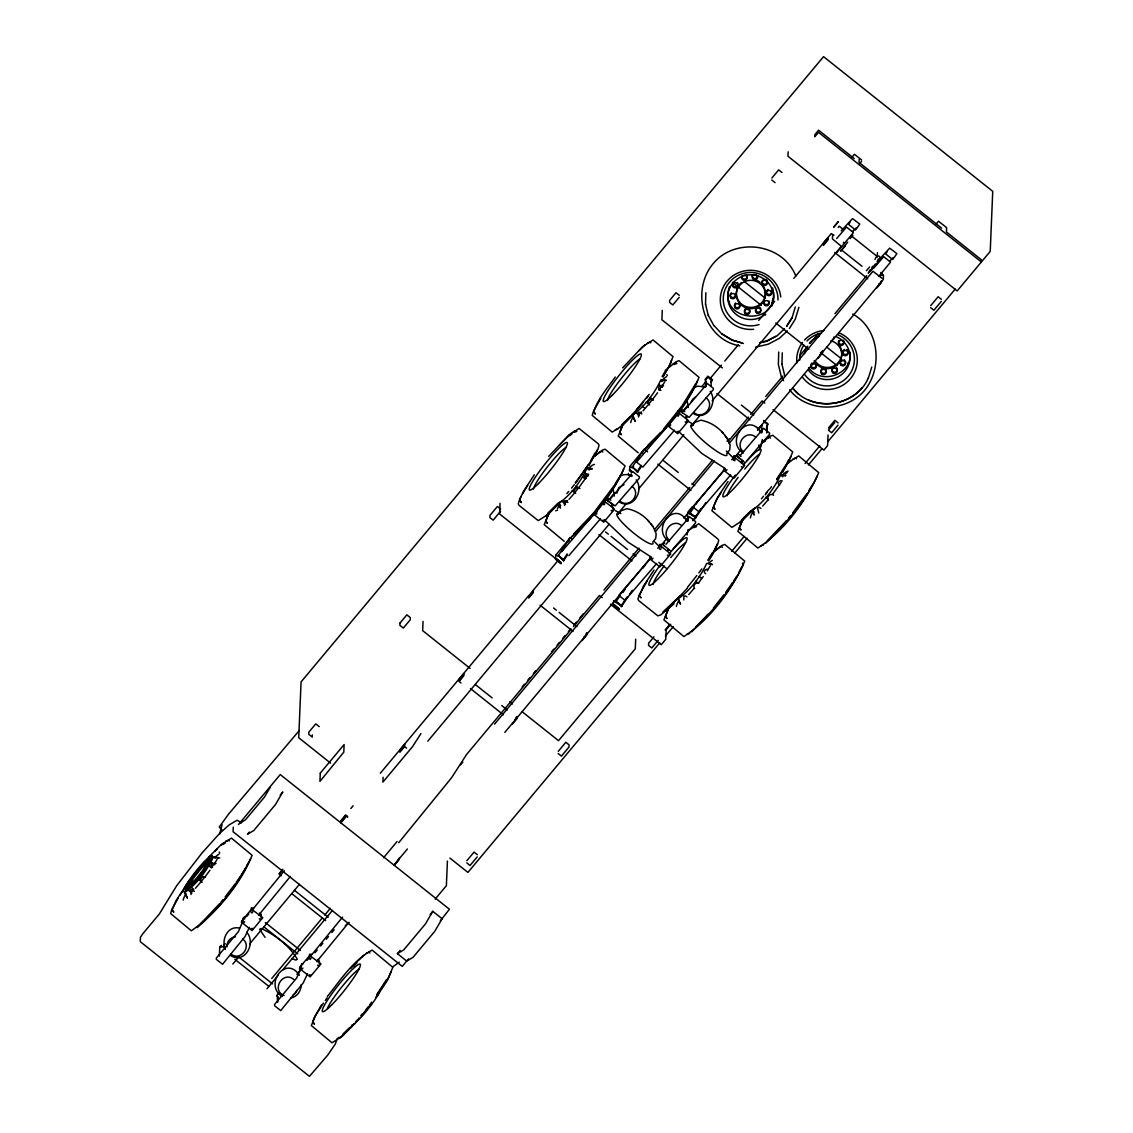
<?xml version="1.0" encoding="UTF-8"?>
<svg xmlns="http://www.w3.org/2000/svg" width="1133" height="1133" viewBox="0 0 1133 1133"><rect width="100%" height="100%" fill="white"/><g stroke="black" fill="none" stroke-linecap="round" stroke-linejoin="round"><path stroke-width="1.5" d="M705.519 304.295L705.859 292.767M773.627 292.229C776.459 328.358 717.246 320.936 729.482 286.677M778.725 352.009L778.357 364.458L781.303 376.595L783.583 380.702M781.94 364.344L782.28 352.816M850.047 352.278C853.092 374.414 820.958 385.829 808.665 367.574M261.057 917.404L260.689 914.048L261.171 914.883M612.896 508.944L612.372 505.261M233.285 827.104L233.086 831.721L402.272 966.392L408.546 958.886M251.073 910.946L251.356 907.816L253.679 908.114M252.786 910.805C254.472 907.901 251.03 908.581 252.617 909.388M277.288 995.468L277.585 1002.45M277.585 1001.685L278.265 996.983M312.34 734.878L312.255 737.087L308.771 734.311L308.87 732.102L315.753 723.874L319.223 726.635M319.308 963.772L319.421 961.237L318.033 959.354M383.096 777.266L382.897 782.11L412.554 746.619L420.966 733.575M423.034 621.408L422.651 630.628L470.096 668.399M447.408 861.066L446.374 885.709L435.129 899.149M500.05 503.307L499.611 513.971L558.682 561.005M555.977 558.527L561.09 563.738L555.397 559.22L556.133 554.632L570.239 537.708L572.505 539.506M596.893 510.955L596.609 514.085L595.108 513.646M604.895 502.585L605.107 499.908L604.356 500.814M628.418 473.367L628.362 474.458L630.699 476.327M631.676 472.419L629.381 470.691L630.118 466.102L644.224 449.192L647.609 451.883M635.684 639.224L635.287 648.812L558.527 740.67L521.916 711.538M662.281 310.371L661.899 319.775L722.33 367.885M678.879 414.055L679.092 411.378L677.874 412.129M687.858 513.391L687.221 516.492M687.873 521.265L688.085 516.28M702.347 385.928L706.256 381.255M705.547 386.41L706.411 381.651M711.212 385.659L710.957 378.705L707.658 377.459L705.434 380.121L705.689 387.075M729.411 302.384L729.44 301.42M757.722 430.016L757.779 428.925M761.631 424.861L761.886 431.8M761.843 432.735L761.985 429.421M771.743 303.658L771.785 302.695M766.744 433.004L766.559 426.603M788.171 151.836L787.987 156.269L957.173 290.94L990.228 251.384L992.735 191.335L823.549 56.65L301.066 681.91L298.73 737.753L330.567 763.104M795.338 306.986L791.953 318.047L786.628 326.46M832.628 234.673L832.429 238.893L841.323 246.3L712.161 400.884M828.053 434.959L827.6 445.651L823.889 450.098L773.06 409.636M843.519 244.02L843.589 242.264M848.164 363.707L848.206 362.744M859.14 159.47L859.026 162.387L941.636 228.144M871.759 367.035L868.374 378.096M877.268 257.078L877.452 252.659M878.188 258.876L878.061 262.077L870.116 271.58M301.265 966.959L301.562 963.829L303.134 963.659M309.323 957.314L309.606 954.198L311.887 954.453M311.037 957.173L311.108 955.176M659.448 547.508L659.746 544.392L661.955 544.605M661.134 547.338L661.233 544.831L660.695 545.639M733.433 458.978L733.717 455.863L735.94 456.075M614.341 604.597L618.915 608.492M227.025 946.891C226.473 941.806 230.452 937.218 235.494 936.75M616.834 493.266L618.802 487.686L624 484.683M758.643 447.365L758.869 444.972M301.279 984.634C301.151 990.809 297.243 996.913 290.827 997.961M688.085 529.493L687.023 534.974M762.297 439.533L760.994 446.459L758.912 450.113M852.965 235.239L850.147 238.61M219.604 834.313L222.082 824.739M613.194 605.22L618.873 609.752L619.454 609.058L613.194 605.22L613.93 600.632L613.406 601.368M202.439 866.547L205.243 863.743M205.115 869.563L206.829 866.957M250.747 858.772C239.035 885.369 219.009 908.624 197.17 927.63M355.819 1021.527L358.269 1019.218M520.769 496.792L519.679 500.531L521.392 502.613L520.529 501.211M391.083 972.015L387.401 980.328L376.779 996.502M597.289 449.843L588.976 465.663M623.617 469.274C611.905 495.872 591.879 519.126 570.041 538.118M660.95 379.739C654.577 393.278 644.691 406.45 632.441 415.089M671.628 360.067L670.538 363.806L662.947 377.133M697.602 380.745C685.876 407.342 665.85 430.597 644.011 449.589M706.638 563.526C700.265 577.065 690.379 590.236 678.129 598.875M717.316 543.854L713.266 553.414L708.635 560.92M790.933 456.571L782.62 472.39M817.261 476.002C804.019 503.831 783.682 530.966 757.864 548.032L737.866 531.349L742.228 521.024M244.686 921.71L243.921 922.616L242.972 921.851L243.128 918.056L244.317 917.079L245.62 917.758M252.73 912.079L251.979 912.971L251.016 912.207M252.956 928.295L252.206 929.202L251.243 928.437M261.015 918.665L260.264 919.557L259.301 918.792M302.922 968.078L302.171 968.97L301.222 968.205M310.98 958.433L310.23 959.339L309.267 958.575M311.207 974.677L310.456 975.57L309.493 974.805M319.265 965.033L318.515 965.939L317.552 965.174M604.852 503.845L604.087 504.751L603.167 504.015M604.781 519.835L604.031 520.741L603.11 520.005M612.84 510.204L612.089 511.096L611.169 510.36M670.764 424.96L670.014 425.852L669.093 425.116M678.823 415.315L678.072 416.222L677.152 415.485M678.766 431.305L678.016 432.211L677.081 431.475M686.81 421.674L686.06 422.567L685.139 421.83M653.019 558.243L652.268 559.135L651.348 558.399M661.077 548.599L660.327 549.505L659.392 548.769M669.065 554.972L668.314 555.878L667.394 555.142M772.21 301.293L773.074 298.503M727.004 469.713L726.253 470.606L725.318 469.869M798.907 307.326L795.253 319.251L789.389 328.528M249.317 927.445L245.04 936.566L222.535 964.282L216.332 959.354L216.361 958.036L238.397 931.666L242.349 922.446M307.525 973.771L303.247 982.892L280.729 1010.608L274.526 1005.679L274.611 1004.405L296.648 978.034L300.599 968.828M692.759 520.599L693.424 518.914M766.729 432.07L767.14 423.445L763.854 422.184M336.728 1039.995L335.255 1044.13L327.593 1055.276L309.451 1076.35L140.265 941.665L140.45 937.246L142.942 933.592L159.314 914.005L176.706 885.666L202.099 852.894L219.646 833.392L229.277 824.81L237.08 820.25L241.428 822.7M850.005 222.139L848.674 224.476L855.5 230.013L859.777 224.093L852.554 218.612L841.21 230.82M847.711 242.108L840.601 251.257M875.257 264.031L873.855 266.227M887.139 251.696L885.808 254.033L892.634 259.57L896.911 253.65L889.688 248.169L878.344 260.378M650.285 557.124L649.591 558.696L659.859 566.882L670.694 553.924L660.412 545.738L657.707 548.245M724.256 468.595L723.562 470.167L733.844 478.353L744.678 465.394L734.396 457.208L731.691 459.715M188.97 886.261L185.883 889.83L188.46 886.714M210.214 858.432L209.761 859.211M184.353 891.756L184.792 892.464C197.043 883.839 206.914 870.668 213.301 857.129L211.46 856.93M246.569 866.193L248.056 863.275M549.703 511.649L545.653 521.208L547.366 523.29L546.503 521.888M548.584 514.283L544.222 524.621L564.22 541.305M560.736 505.417L558.47 503.604C570.72 494.979 580.592 481.808 586.965 468.269L589.231 470.068M594.981 453.115L590.902 460.494M622.201 426.036L619.638 432.679L621.351 434.76L620.487 433.358M622.569 425.767L618.207 436.092L638.191 452.775M359.062 1017.916L358.609 1018.709M362.022 1015.21L362.475 1014.417M695.662 383.818L682.08 405.812L663.499 429.124M705.023 379.64L707.927 376.17L712.586 379.881M668.626 608.364L665.326 616.465L667.04 618.547L666.176 617.145M668.258 609.554L663.896 619.878L683.893 636.562C709.697 619.496 730.049 592.361 743.29 564.531L742.412 563.129M743.347 518.376L739.297 527.936L741.01 530.032L740.146 528.615M787.138 462.76L788.625 459.856M739.141 571.967L741.35 567.605M340.962 820.533L345.607 814.924L347.661 816.468M340.934 821.326L345.579 815.703L347.633 817.247M340.891 822.105L345.622 816.454M340.863 822.884L345.579 817.233M399.991 749.89L404.722 744.239M399.963 750.669L404.679 745.018M399.935 751.448L404.651 745.797M399.892 752.227L404.538 746.619L406.591 748.162M459.148 679.106L463.864 673.455M459.106 679.885L463.836 674.234M459.077 680.664L463.808 675.013M528.785 595.731L533.516 590.081M528.757 596.51L533.473 590.86M528.714 597.289L533.445 591.638M528.686 598.068L533.416 592.417M399.071 858.191L398.363 859.196M399.043 858.97L398.334 859.975M399 859.749L394.284 865.4M517.257 716.764L516.067 718.379M517.215 717.543L514.849 720.602M517.101 718.478L512.47 723.973M586.894 633.375L586.2 634.381M586.866 634.168L583.877 637.95M586.823 634.947L582.107 640.598M823.479 243.071L828.209 237.42M823.45 243.85L828.166 238.199M823.422 244.629L828.138 238.978M823.379 245.408L828.11 239.757M822.671 351.216L821.977 352.221M822.643 352.009L819.655 355.79M822.615 352.788L817.969 358.396M881.587 280.715L880.893 281.72M881.559 281.494L877.523 286.493M881.446 282.443L876.885 287.895M297.172 990.058L295.458 993.259L292.583 995.539M691.045 402.342L692.773 399.156L695.62 396.862M432.792 911.329L425.456 923.919L403.745 949.893L397.414 953.674L406.719 961.081L413.049 957.3L434.76 931.326L442.097 918.736L432.792 911.329L430.172 914.473M270.291 787.194L264.499 797.051L245.549 819.725L240.267 823.11M178.334 897.818L171.805 909.502L170.644 913.552L191.321 930.788C217.465 912.362 238.553 884.264 252.149 855.344L231.472 838.108L221.176 844.651L208.458 857.412M189.197 883.046L191.109 880.497M202.609 866.207L204.521 863.658M199.054 877.664L200.966 875.115M213.981 864.408L217.083 859.395M241.202 875.143L245.833 867.637M522.61 493.62L527.61 485.519M600.759 398.334L593.395 411.364L592.233 415.414L612.231 432.098L622.499 425.541L635.216 412.766M662.097 376.453L665.807 370.463M663.697 375.094L668.697 366.993L673.059 356.668L653.061 339.971L642.779 346.528L622.683 367.828M661.573 386.976L664.66 381.963M615.021 484.159L618.731 478.168M321.404 1005.056L313.827 1018.369L312.736 1022.122L314.478 1024.232L313.614 1022.816M369.641 1005.453L369.174 1006.557L371.992 1003.427M386.523 979.634L376.907 994.363M647.283 580.776L639.083 595.151L637.921 599.201L638.856 600.717L657.919 615.899L660.893 614.794L674.05 603.818M721.254 492.246L716.254 500.347L711.892 510.671L731.89 527.369L742.172 520.798L754.875 508.037M707.785 560.24L712.416 552.748M709.385 558.881L717.571 544.491L718.747 540.455L717.812 538.926L698.749 523.758L688.467 530.315M707.261 570.763L710.349 565.749M786.401 464.218L776.771 478.947M733.759 580.917L736.549 576.428M808.665 490.886L812.375 484.896M786.642 326.219L791.953 317.807M868.374 377.856C856.038 407.129 812.064 413.134 792.618 387.911M223.598 946.013L225.155 943.562M686.088 520.415L688.453 516.747M760.059 431.885L761.645 429.449M561.671 551.743L563.583 548.868M568.355 541.659L569.701 538.373L557.861 556.261L558.442 555.567L564.135 560.099L563.554 560.793L558.442 555.567M567.208 553.952L563.398 559.716L558.81 556.076M563.554 560.793L567.194 555.283M642.34 453.129L643.686 449.843L631.832 467.731L632.412 467.037L638.106 471.569L637.525 472.263L632.412 467.037M638.304 469.784L641.193 465.422M637.525 472.263L641.179 466.754M632.795 467.547L633.517 466.456M627.724 597.176L621.337 606.792L621.918 606.113L615.658 602.26L620.218 595.391M622.045 592.644L624.779 588.509M623.164 592.247L625.034 589.429M616.635 602.105L621.21 605.744L626.946 597.105M629.551 594.414L632.299 590.293M693.424 520.529L695.903 517.583L689.629 513.731L694.203 506.862M696.016 504.114L698.764 499.979M690.606 513.575L695.18 517.215L700.916 508.575M695.322 518.263L705.916 502.486M621.21 605.744L621.932 604.654M695.18 517.215L695.917 516.124M186.704 884.391L176.082 900.565L172.046 910.125L173.788 912.235L172.924 910.819M180.005 895.127L182.781 891.119M184.622 888.442L186.478 885.765M195.768 873.94L197.808 871.419M198.119 871.914L196.08 874.449M236.216 882.366L240.196 876.588M534.351 474.798L523.729 490.971L519.424 499.894L518.248 503.944L519.183 505.46L538.246 520.628L548.528 514.07L561.232 501.296M583.127 472.22L588.126 464.983M587.588 475.506L578.949 487.487M614.1 485.66L593.749 512.782L573.652 534.068M323.471 1003.102L315.696 1015.225L311.334 1025.549L332.011 1042.785L342.322 1036.242L355.04 1023.481M325.313 1000.439L327.168 997.762M654.01 570.055L643.388 586.228L639.352 595.788L641.066 597.884L640.202 596.468M727.995 481.525L717.373 497.699L713.323 507.258L715.036 509.354L714.172 507.938M377.02 995.128L388.477 977.666L392.839 967.341L372.162 950.105C353.043 960.345 340.764 979.847 327.395 996.389M776.884 479.712L788.356 462.25L792.718 451.925L772.72 435.228L769.746 436.332L762.41 442.352M781.232 482.233L772.593 494.215M732.768 582.362L725.786 592.233M806.738 493.832L792.689 512.937M705.632 386.254L706.256 385.418M586.852 632.766L586.228 633.602M822.629 350.607L822.006 351.442M845.374 245.776L841.281 250.662M186.818 887.72L188.503 885.694M208.302 859.72C213.075 852.172 200.059 868.827 210.228 858.12M187.696 889.008L189.721 886.657M209.35 861.901L210.2 860.811M205.328 876.404L209.973 870.215M235.211 883.811L225.099 897.01M615.261 377.02C607.401 388.152 597.785 398.802 593.664 412.001L595.377 414.097L594.513 412.681M575.196 482.913L582.135 473.665M575.748 482.97L594.712 455.523L597.912 449.234L599.074 445.198L598.139 443.669L579.076 428.501L568.808 435.058L548.698 456.358M652.92 398.958L657.565 392.769M711.113 382.118L712.147 380.745M766.772 426.419L768.231 424.181L763.571 420.47M369.967 1004.489L371.709 1002.153M696.837 575.522L687.448 587.361M698.82 572.887L701.794 568.922M698.608 582.744L703.253 576.555M769.746 489.003L771.502 486.666M723.803 594.882L713.422 608.039M764.789 315.413L765.653 314.294M516.96 716.481L516.096 717.6M645.428 564.942L642.765 568.228M290.374 876.446L258.522 915.322M348.567 922.772L316.73 961.648M284.298 870.753L252.758 909.332M342.548 917.135L310.966 955.671M869.648 266.963L866.433 270.688M869.365 270.759L869.946 270.036M872.042 268.875L868.6 272.784M220.85 902.265L222.974 899.63M571.528 488.096L574.346 484.612M649.167 394.383L636.477 409.664M646.447 398.405L648.317 396.083M761.418 498.832L763.543 496.212M765.653 493.577L768.84 489.64M765.172 494.824L767.055 492.501M754.38 512.144L752.114 510.346C764.364 501.707 774.236 488.535 780.609 474.996L782.875 476.795M365.392 1010.324L368.211 1006.84M375.788 997.394L377.501 994.788L376.68 995.284M788.455 518.192L790.579 515.572M397.853 860.598L394.312 864.621M871.73 268.974L868.147 273.18M514.878 719.823L515.487 719.087M761.928 425.611L758.968 428.94L757 427.368M771.885 178.023L778.697 169.851L781.954 172.443M238.482 824.555L280.248 774.575L449.433 909.247L440.355 920.832M679.191 297.342L672.832 304.947L669.575 302.369L669.66 300.33L676.019 292.725L679.276 295.316M500.559 511.28L493.152 520.16L489.895 517.569L489.994 515.359L497.401 506.479L500.659 509.071M249.26 832.104L247.433 834.285L253.778 830.517L275.489 804.529L282.825 791.939L280.191 795.083M851.648 157.6L854.424 154.272L861.59 159.98M859.678 163.591L861.533 161.368M350.862 808.48L353.128 805.761M380.32 773.23L528.743 595.604M533.289 590.18L558.215 560.339M609.2 499.327L614.865 492.543M682.845 411.194L688.51 404.41M709.683 379.073L721.367 365.095M724.766 361.03L738.362 344.758M758.756 320.342L774.618 301.364M793.879 278.307L831.268 233.568L833.945 235.211M631.067 474.869L609.724 499.568M838.151 227.464L839.213 226.203L843.249 229.418M600.532 518.716L568.851 555.623M674.517 430.2L642.822 467.093L636.845 462.335M232.832 964.041L238.482 957.286M249.77 943.775L299.438 884.335M427.764 741.209L609.058 524.267M626.053 503.93L618.122 513.419A23.411 4.107 39.9 0 0 631.166 530.98A23.411 4.107 39.9 0 0 653.075 543.217M638.516 489.017L683.836 434.775M692.9 423.926L700.831 414.437M617.995 514.382L620.969 510.813L626.846 508.703C635.571 510.275 643.7 515.161 649.322 522.001M836.126 253.438L853.404 232.548L846.549 227.096L836.664 238.567M271.708 978.53L322.508 917.73M324.774 915.039L330.411 908.284M266.991 988.741L278.279 975.23M282.797 969.834L332.465 910.38M727.032 441.36L729.298 438.655M522.143 686.966L524.395 684.261M527.78 680.211L530.046 677.506M533.431 673.455L535.682 670.75M551.488 651.843L553.74 649.138M557.124 645.088L559.39 642.383M562.775 638.332L565.027 635.627M568.412 631.577L570.678 628.872M574.063 624.821L576.315 622.116M579.714 618.066L583.098 614.015M571.202 629.297L466.555 754.521L451.6 777.705L398.788 842.64M573.454 626.591L599.442 595.491L602.189 597.672M603.96 590.081L638.97 548.188M654.789 529.267L689.785 487.374M692.051 484.669L712.374 460.352M728.179 441.431L748.516 417.1M750.768 414.395L762.07 400.884L764.817 403.065M765.781 396.437L782.79 376.071M799.799 355.72L807.744 346.216M810.01 343.511L817.955 334.008M834.964 313.643L866.717 275.645M460.565 764.817L462.831 762.098M494.554 724.143L639.593 550.581M655.455 531.604L714.371 461.089M729.1 443.456L872.991 271.254L881.913 278.279M383.535 857.738L397.046 841.578M652.75 542.041L655.724 538.487L656.177 533.756L653.104 526.703L648.034 520.415M726.72 453.512L729.694 449.957L730.148 445.227C725.771 432.509 714.045 422.609 700.817 420.173L694.94 422.283L691.966 425.852L693.368 425.031M276.523 995.808L278.746 993.131M878.726 276.452L890.538 262.12L883.683 256.667L873.798 268.124M296.903 974.366L300.287 970.315M314.96 952.754L317.226 950.049M320.611 945.998L322.863 943.293M326.247 939.243L328.513 936.538M331.898 932.487L334.15 929.782M393.788 865.258L407.384 848.985M504.822 732.371L650.993 557.464M666.855 538.487L661.049 545.426M683.85 518.135L724.638 469.331M734.835 457.123L740.5 450.339M757.495 430.002L883.273 279.497L883.443 275.177L880.794 272.501M935.731 224.546L938.521 221.218L946.621 227.662L946.437 231.968L981.277 259.698L981.192 261.85L818.508 132.349L814.797 136.781L814.882 134.629L818.592 130.196L854.24 158.578M656.715 563.455L625.034 600.348L619.043 595.59M730.686 474.925L699.004 511.819L693.028 507.06M466.881 860.683L474.047 852.101L477.305 854.693M558.257 751.335L565.834 742.271L569.078 744.863L568.993 747.072L561.416 756.136L558.158 753.544M653.953 636.817L648.657 643.147L648.558 645.371L651.815 647.949L658.174 640.357M828.506 427.934L834.851 420.329L838.108 422.921M930.717 305.613L938.124 296.761L941.381 299.324M834.766 422.538L828.407 430.143L831.664 432.735L838.023 425.13M665.113 629.948L669.631 624.538M670.708 624.297L666.19 629.707L665.779 639.295L661.261 644.705L610.432 604.243M731.677 551.332L744.112 536.461M805.081 463.482L819.768 445.92M941.296 301.378L933.889 310.244L930.632 307.666M477.205 856.902L470.039 865.485L466.796 862.893M397.414 953.674L400.147 950.389M955.232 289.057L827.727 441.828M659.732 642.864L467.915 872.41L449.914 858.092M665.411 636.066L673.356 626.563M734.651 553.201L747.143 538.26M808.424 464.912L822.048 448.611M282.882 869.238L278.93 873.954L281.267 875.809M307.085 960.317L309.026 957.994M687.901 512.102L692.433 506.678M650.767 558.116L619.1 595.066M724.738 469.586L693.07 506.536M615.658 602.26L616.239 601.581L621.918 606.113M689.629 513.731L690.209 513.051L695.903 517.583M747.058 460.437L769.505 434.35L769.59 433.089L763.614 428.316L739.948 455.792M673.087 548.967L695.535 522.88L695.62 521.605L689.629 516.846L665.977 544.322M629.537 466.782L630.656 466.527M555.552 555.312L556.671 555.057M666.317 427.509L636.845 461.768M591.214 517.37L562.86 550.298M878.613 284.51L879.222 283.788M819.697 355.011L820.306 354.289M761.362 425.569L759.691 427.495M583.92 637.171L584.529 636.449M877.055 261.284C883.698 258.027 877.48 252.248 874.917 259.499M246.881 916.271L248.835 913.963M195.428 888.244L200.371 882.55M641.76 403.971L643.629 401.818M641.717 404.368L620.02 427.353M566.854 493.577L568.724 491.425M643.02 410.812L647.963 405.104M569.035 499.341L573.978 493.634M219.802 903.483L200.753 923.551M687.405 588.154L665.708 611.14M762.679 506.069L767.622 500.361M688.708 594.598L693.651 588.891M786.344 520.727L767.296 540.795M708.139 614.128L695.662 627.13M360.719 1015.805L362.588 1013.638M871.787 267.473L872.934 266.184M678.228 413.233L681.783 409.693L684.799 411.619M604.257 501.763L607.798 498.223L610.829 500.149M852.469 231.642L854.296 229.673M889.603 261.199L892.832 257.842M559.674 444.787L571.287 433.245M215.242 851.039L217.352 848.801M210.639 860.301L211.389 859.55M629.792 416.944L621.649 424.861M189.792 883.117L192.128 879.548M558.102 503.052L547.678 513.391M559.773 502.103L546.035 515.883M660.341 432.778L647.623 445.538M219.986 946.565L221.402 945.347M750.598 510.983L741.322 520.118M753.417 508.83L739.679 522.61M680.055 595.887L662.876 612.032M350.649 968.644L356.994 961.917M353.454 966.477L356.881 962.852M349.587 1027.617L342.619 1034.443M364.104 1012.321L365.293 1011.302L362.008 1015.508M353.538 1024.246L339.801 1038.04M299.296 730.53L228.526 814.188L219.236 827.033L221.955 829.923M638.941 350.663L645.272 344.715M665.241 370.519L676.061 361.753L679.035 360.648L699.033 377.346C687.632 404.623 666.671 427.283 645.994 448.031M594.74 456.302L602.076 450.283L605.05 449.178L625.048 465.875C613.661 493.152 592.701 515.812 572.009 536.56M221.147 845.232L223.683 842.853M788.384 463.029L790.905 460.649M714.399 551.559L721.749 545.539L724.723 544.435L744.721 561.132C733.32 588.409 712.36 611.069 691.682 631.817M765.653 543.288C786.344 522.54 807.305 499.88 818.692 472.603L798.694 455.905L788.426 462.462M358.056 960.798L364.373 954.85M784.532 328.74L777.139 335.765L766.729 341.217L760.158 342.733M787.393 330.907L779.263 338.385L768.032 344.276L755.598 347.137M862.171 387.67C849.24 402.866 826.764 407.866 808.495 399.991M685.281 417.44L686.966 416.377M611.296 505.969L612.995 504.907L607.005 500.163L615.134 505.913L639.352 478.154L639.38 476.837L633.389 472.079M741.449 462.165L743.149 461.117L737.172 456.344L744.466 462.321M667.479 550.695L668.583 549.689M345.268 925.661L349.106 922.304M282.046 871.065L279.483 873.302L280.021 873.755M736.308 455.919L738.659 454.475L741.039 456.387M662.338 544.449L664.674 543.004M393.066 966.619L399.269 962.144M855.698 228.285L856.845 227.591M569.658 435.738L571.882 434.052M594.783 455.735L599.244 452.364L601.991 451.345L602.841 452.01M223.159 844.51L225.396 842.81M762.452 441.799L766.914 438.414L769.661 437.395L770.511 438.074M763.302 442.465L765.526 440.779M714.441 550.992L718.903 547.621L721.664 546.602L722.514 547.281M336.983 1038.919L339.206 1037.233M775.666 336.303L766.744 340.976L760.172 342.492M463.765 675.792L459.049 681.443L461.018 683.015M647.24 343.157L650.002 342.138L650.852 342.817M673.214 363.835L675.976 362.815L676.826 363.495L674.064 364.5M573.27 431.687L576.017 430.667L576.867 431.347L574.119 432.353M693.75 387.628L697.758 386.155L704.754 387.019M615.276 429.931L618.037 428.925M619.765 476.157L623.787 474.685L628.079 474.628L632.129 476.002M555.708 510.813L557.549 510.133M792.888 459.092L795.635 458.072L796.485 458.752M692.929 526.944L695.69 525.924L696.54 526.604L693.778 527.624M760.923 545.865L763.684 544.86M686.938 634.395L689.7 633.375M225.623 841.267L228.384 840.247L229.263 840.955M366.327 953.264L369.075 952.244L369.953 952.952M683.709 411.038L707.374 383.549L713.351 388.307L713.323 389.625L689.105 417.383L680.975 411.633L682.307 412.837M878.882 276.183L882.026 275.149M678.058 410.783L679.743 411.35M239.035 927.969C227.181 925.803 221.176 939.951 225.297 949.454M782.28 480.916C779.532 479.726 776.36 483.607 779.631 485.207M588.636 474.189C585.888 472.999 582.716 476.88 585.988 478.466M708.295 569.446C705.547 568.256 702.389 572.137 705.647 573.723M712.345 564.716L707.587 563.313L711.949 563.965M665.737 380.745L661.927 379.626L666.261 380.178M785.41 476.002L781.586 474.883L785.92 475.435M591.766 469.274L587.942 468.156L592.276 468.708M218.202 858.233L214.279 856.945L219.717 857.936M663.584 385.928C660.1 383.662 656.049 389.058 660.851 390.375M216.063 863.417L211.616 863.757L210.894 865.527L212.409 867.411M741.789 342.789L732.074 339.942L722.004 333.867M743.404 343.511L732.074 340.183L721.99 334.108L713.889 325.454M739.778 345.848C703.352 339.588 690.436 290.94 712.884 264.031C734.623 236.712 782.974 243.227 795.791 275.97M742.299 467.348L741.364 466.612M653.075 399.482C650.045 397.853 646.688 402.116 648.841 404.736M698.764 583.268C695.733 581.64 692.376 585.903 694.529 588.523M205.526 876.956C202.439 875.214 199.011 879.562 201.292 882.196M693.849 413.842C707.459 421.15 718.124 401.903 710.179 391.324M619.864 502.372C633.474 509.68 644.153 490.433 636.208 479.854M604.498 499.228L605.773 499.88M244.19 918.679L244.558 919.033M231.061 955.898C245.578 963.942 256.242 942.614 246.654 932.19M291.634 958.518L295.784 960.09L297.299 959.269C289.326 945.63 275.461 935.022 261.199 928.494L259.684 929.315L265.037 937.345M755.555 437.012C746.194 429.095 733.986 444.518 743.56 451.855M694.118 412.695C703.48 420.612 715.702 405.175 706.114 397.853M681.584 525.542C672.223 517.625 660.001 533.048 669.589 540.384M620.148 501.225C629.509 509.142 641.717 493.705 632.143 486.383M293.844 979.521C282.91 970.16 270.844 990.426 284.1 995.539M230.636 953.788C240.182 962.101 252.617 946.352 242.632 938.945M693.453 424.365L686.825 420.584M615.46 510.686L620.813 513.631M734.878 457.35L734.198 456.939L735.218 456.302L734.864 460.678L733.377 460.239M852.696 314.053C879.194 328.4 882.989 367.418 864.975 389.894C846.422 412.596 807.857 413.007 789.574 389.837M725.488 468.722L701.908 453.526L678.625 431.418M651.503 557.252L627.923 542.056L604.64 519.948M773.57 495.263C770.667 492.473 766.035 496.948 768.514 499.993M579.926 488.535C577.023 485.745 572.392 490.221 574.87 493.266M630.5 470.294L632.781 472.121M556.515 558.824L561.104 562.464M851.336 235.848L876.914 256.214M771.8 180.048L775.043 182.64M841.38 249.855L862.001 266.269M834.766 252.517L867.751 278.775M744.353 281.536L764.973 297.937M826.821 347.18L840.573 358.127M732.456 282.386L761.319 305.372M820.419 352.42L836.919 365.548M775.85 323.018L808.835 349.276M741.421 405.09L753.785 414.933M716.934 393.519L749.919 419.791M658.91 384.569L662.309 387.274M743.29 453.002C724.525 441.417 748.46 410.401 761.093 432.891M678.27 412.525L688.552 420.711L677.718 433.67L667.436 425.484M650.016 397.428L653.415 400.133M646.263 402.088L649.662 404.793M765.936 497.345L768.202 499.143M642.524 406.393L644.79 408.206M636.095 412.851L639.494 415.556M663.145 460.409L678.256 472.447M692.008 483.394L694.756 485.575M657.905 464.176L690.889 490.433M584.925 473.098L588.324 475.803M669.32 541.532C650.54 529.947 674.489 498.931 687.122 521.421M582.589 476.894L584.855 478.707M699.217 576.541L701.483 578.34M604.286 501.055L614.568 509.241L603.733 522.2L593.465 514.014M576.046 485.958L578.312 487.771M695.704 581.215L697.97 583.028M572.292 490.617L575.691 493.322M658.84 562.336L666.955 568.794M605.603 532.014L608.35 534.195M611.098 536.391L627.597 549.519M633.092 553.895L635.84 556.076M562.124 501.381L565.523 504.086M598.989 534.677L631.973 560.934M553.555 607.982L556.303 610.177M559.051 612.358L576.924 626.591M540.073 605.178L573.057 631.435M509.723 701.823L512.428 703.975M475.662 684.799L492.161 697.928M501.777 705.59L507.287 709.966M470.422 688.552L503.42 714.81M294.481 890.34L328.216 917.206M291.889 893.725L325.624 920.577M212.862 856.406L215.199 858.276M211.248 861.958L214.774 864.762M208.911 865.754L211.262 867.623M265.32 922.559L300.401 950.488M264.074 927.021L297.809 953.873M198.615 879.477L202.141 882.281M191.406 887.465L193.757 889.334M188.446 890.241L191.959 893.045M238.794 956.988L272.529 983.855M224.688 947.783L223.201 946.593L219.731 947.429L219.377 956.11M282.273 996.474C263.635 985.384 285.389 954.241 299.424 975.23M234.843 959.297L268.578 986.149M670.495 550.85L663.187 544.874L664.519 546.078M760.923 508.391L758.912 507.244L757.538 508.235L758.77 513.037M686.952 596.921L685.592 595.916L683.907 596.284L683.808 599.966M316.957 960.614L317.707 961.379M741.874 460.791L742.667 461.584M740.798 462.066L741.534 462.816M667.889 549.321L668.682 550.114M732.385 457.095L726.352 450.991M654.562 541.815L658.415 545.624M259.811 913L260.845 914.317M629.948 469.997L632.002 472.079M792.618 388.152L798.411 394.157M722.004 431.885L723.293 433.472M724.667 435.171L727.074 438.174M650.682 523.701L653.104 526.703M194.324 891.416L192.313 889.561L190.585 889.901L191.024 894.518M641.845 413.942L639.904 412.129L638.219 412.483L638.559 417.029M567.874 502.471L565.933 500.659L564.234 501.013L564.588 505.559M666.785 374.612L667.365 375.561M219.193 852.058L219.774 852.993M708.267 315.3L713.875 325.695M686.343 416.732L686.966 417.893M741.435 462.519L741.832 463.369M754.111 514.679L752.383 511.096L754.082 514.878M560.438 508.151L558.739 504.369L560.042 507.315M680.126 603.209L680.536 604.116L678.412 599.626L679.715 602.572M687.434 518.588L687.901 520.33M631.237 473.849L631.718 475.605M772.593 287.966L773.287 290.813M781.954 364.104L784.673 375.589M705.533 304.055L708.252 315.541M688.312 407.583L687.122 400.7M614.327 496.112L613.137 489.229M848.079 352.335A2.677 2.606 2.4 0 1 844.666 354.402A2.677 2.606 2.4 0 1 842.994 350.833M843.363 350.253A2.677 2.606 2.4 0 1 844.482 349.474M846.535 349.531A2.677 2.606 2.4 0 1 847.13 349.885M847.611 350.38A2.677 2.606 2.4 0 1 848.093 351.655M837.16 368.65A2.677 2.606 2.4 0 1 835.814 371.921A2.677 2.606 2.4 0 1 832.358 370.916A2.677 2.606 2.4 0 1 833.081 367.46M836.338 367.559A2.677 2.606 2.4 0 1 836.82 368.055M826.084 369.825A2.677 2.606 2.4 0 1 824.753 373.111A2.677 2.606 2.4 0 1 821.298 372.091A2.677 2.606 2.4 0 1 822.02 368.636M839.411 332.975A30.308 29.571 2.4 0 1 850.529 378.634A30.308 29.571 2.4 0 1 802.461 377.204M796.867 362.886A30.308 29.571 2.4 0 1 802.546 342.435M804.543 340.056A30.308 29.571 2.4 0 1 823.932 330.51M838.236 334.872A27.362 26.696 2.4 0 1 848.263 376.099A27.362 26.696 2.4 0 1 804.869 374.796M799.7 360.138A27.362 26.696 2.4 0 1 803.75 345.154M806.993 341.005A27.362 26.696 2.4 0 1 821.425 333.074M830.786 340.792A14.502 14.148 2.4 0 1 838.491 363.466A14.502 14.148 2.4 0 1 814.188 360.662M834.001 336.898A2.677 2.606 2.4 0 1 832.302 339.603M839.751 346.089A14.502 14.148 2.4 0 1 835.276 365.152A14.502 14.148 2.4 0 1 815.533 361.583M845.445 361.13A2.677 2.606 2.4 0 1 843.887 364.5A2.677 2.606 2.4 0 1 840.431 362.985A2.677 2.606 2.4 0 1 841.989 359.614M844.028 359.685A2.677 2.606 2.4 0 1 844.623 360.039M843.844 341.458A2.677 2.606 2.4 0 1 840.757 344.29A2.677 2.606 2.4 0 1 838.732 340.636M843.349 340.183A2.677 2.606 2.4 0 1 843.674 340.792M816.142 364.231A2.677 2.606 2.4 0 1 813.565 367.758A2.677 2.606 2.4 0 1 811.2 364.075M811.568 363.495A2.677 2.606 2.4 0 1 812.078 363.027M836.508 336.827A22.929 22.363 2.4 0 1 844.906 371.369A22.929 22.363 2.4 0 1 808.551 370.279M804.501 353.623A22.929 22.363 2.4 0 1 806.214 348.029M809.359 343.072A22.929 22.363 2.4 0 1 818.975 336.303M753.686 329.292A30.308 29.571 2.4 0 1 720.446 302.837A30.308 29.571 2.4 0 1 747.511 270.461A30.308 29.571 2.4 0 1 780.75 296.917M759.025 324.576A27.362 26.696 2.4 0 1 723.803 304.366A27.362 26.696 2.4 0 1 748.304 272.557A27.362 26.696 2.4 0 1 777.974 299.976M771.191 290.331A2.677 2.606 2.4 0 1 769.293 294.453A2.677 2.606 2.4 0 1 766.574 290.784M767.452 289.736A2.677 2.606 2.4 0 1 768.061 289.425M760.88 309.946A2.677 2.606 2.4 0 1 757.467 312.028A2.677 2.606 2.4 0 1 755.796 308.459M756.164 307.879A2.677 2.606 2.4 0 1 756.66 307.411M759.917 307.51A2.677 2.606 2.4 0 1 760.739 308.601M737.456 282.556A2.677 2.606 2.4 0 1 737.045 286.068A2.677 2.606 2.4 0 1 733.419 285.955A2.677 2.606 2.4 0 1 733.207 282.429M749.678 309.791A2.677 2.606 2.4 0 1 747.1 313.317A2.677 2.606 2.4 0 1 744.735 309.635M745.103 309.054A2.677 2.606 2.4 0 1 745.599 308.587M748.856 308.686A2.677 2.606 2.4 0 1 749.338 309.182M756.023 274.724A2.677 2.606 2.4 0 1 757 278.76A2.677 2.606 2.4 0 1 752.751 278.633A2.677 2.606 2.4 0 1 753.969 274.668M744.154 275.107A2.677 2.606 2.4 0 1 747.058 278.123A2.677 2.606 2.4 0 1 743.333 280.092A2.677 2.606 2.4 0 1 742.342 276.055M762.636 285.006A14.502 14.148 2.4 0 1 752.354 307.355A14.502 14.148 2.4 0 1 737.64 287.456M738.206 286.352A14.502 14.148 2.4 0 1 741.393 282.542M756.816 280.361A14.502 14.148 2.4 0 1 760.031 282.315M769.024 301.081A2.677 2.606 2.4 0 1 766.446 304.621A2.677 2.606 2.4 0 1 764.081 300.939M766.928 280.134A2.677 2.606 2.4 0 1 765.03 284.256A2.677 2.606 2.4 0 1 762.311 280.587M763.189 279.539A2.677 2.606 2.4 0 1 763.812 279.228M765.851 279.284A2.677 2.606 2.4 0 1 766.446 279.639M739.722 304.182A2.677 2.606 2.4 0 1 738.39 307.454A2.677 2.606 2.4 0 1 734.935 306.434A2.677 2.606 2.4 0 1 735.657 302.978M738.914 303.077A2.677 2.606 2.4 0 1 739.396 303.573M735.416 294.014A2.677 2.606 2.4 0 1 734.085 297.285A2.677 2.606 2.4 0 1 730.615 296.279A2.677 2.606 2.4 0 1 731.351 292.824M757.637 275.645A2.677 2.606 2.4 0 1 754.55 278.491A2.677 2.606 2.4 0 1 752.539 274.837M746.647 274.993A2.677 2.606 2.4 0 1 745.089 279.058A2.677 2.606 2.4 0 1 741.832 276.098M762.906 316.135A22.929 22.363 2.4 0 1 728.406 302.299A22.929 22.363 2.4 0 1 752.864 274.908A22.929 22.363 2.4 0 1 771.63 306.363M379.583 991.814A22.929 3.017 -51.5 0 1 365.449 1012.279A22.929 3.017 -51.5 0 1 351.627 1025.266M327.366 1008.398A27.362 3.597 -51.5 0 1 341.982 986.73A27.362 3.597 -51.5 0 1 359.062 969.083M183.22 900.14A30.308 3.994 -51.5 0 1 185.925 893.739M216.077 856.35A30.308 3.994 -51.5 0 1 219.051 854.084M213.797 863.983A22.929 3.017 -51.5 0 1 211.446 867.779M204.903 876.843A22.929 3.017 -51.5 0 1 201.15 881.502M192.893 890.524A22.929 3.017 -51.5 0 1 190.981 892.266M189.664 885.397A14.502 1.912 -51.5 0 1 198.955 871.249A14.502 1.912 -51.5 0 1 207.976 863.488M533.558 489.003A27.362 3.597 -51.5 0 1 546.616 467.872A27.362 3.597 -51.5 0 1 565.919 447.436M557.493 508.675A30.308 3.994 -51.5 0 1 559.475 504.78M589.627 467.391A30.308 3.994 -51.5 0 1 594.443 464.445M587.376 475.053A22.929 3.017 -51.5 0 1 585.039 478.848M578.496 487.912A22.929 3.017 -51.5 0 1 574.743 492.572M567.534 500.545A22.929 3.017 -51.5 0 1 564.574 503.335M676.429 606.438A30.308 3.994 -51.5 0 1 679.134 600.037M709.286 562.648A30.308 3.994 -51.5 0 1 712.275 560.396M669.221 553.725A30.308 3.994 -51.5 0 1 685.323 543.358A30.308 3.994 -51.5 0 1 654.237 582.461A30.308 3.994 -51.5 0 1 660.426 564.801M653.231 584.26A27.362 3.597 -51.5 0 1 664.122 565.948M670.75 557.578A27.362 3.597 -51.5 0 1 685.592 542.693M727.046 454.687A23.411 4.107 39.9 0 1 705.151 442.451A23.411 4.107 39.9 0 1 692.192 424.917M607.543 400.473A27.362 3.597 -51.5 0 1 620.587 379.357A27.362 3.597 -51.5 0 1 639.89 358.906M630.741 422.651A30.308 3.994 -51.5 0 1 633.446 416.25M663.598 378.861A30.308 3.994 -51.5 0 1 666.586 376.609M661.36 386.523A22.929 3.017 -51.5 0 1 659.009 390.319M652.466 399.382A22.929 3.017 -51.5 0 1 648.713 404.042M641.505 412.03A22.929 3.017 -51.5 0 1 638.545 414.805M661.573 381.495A22.929 3.017 -51.5 0 1 662.961 380.971M785.282 473.92A30.308 3.994 -51.5 0 1 787.152 472.574M750.414 517.908A30.308 3.994 -51.5 0 1 753.119 511.507M783.271 474.118A30.308 3.994 -51.5 0 1 788.086 471.186M758.643 449.886A30.308 3.994 -51.5 0 1 750.372 468.58A30.308 3.994 -51.5 0 1 724.341 496.651A30.308 3.994 -51.5 0 1 735.331 475.024M743.206 465.196A30.308 3.994 -51.5 0 1 754.762 452.931M755.654 452.138A30.308 3.994 -51.5 0 1 757.765 450.467M727.202 495.73A27.362 3.597 -51.5 0 1 738.107 477.418M744.735 469.048A27.362 3.597 -51.5 0 1 759.563 454.163M320.285 773.103L319.945 781.388L343.809 752.142L344.12 744.579L320.285 773.103M399.963 623.093L399.864 625.303L403.334 628.079L410.231 619.836L410.316 617.627L406.846 614.851L399.963 623.093M185.019 888.23L188.29 884.321L185.019 888.23M188.036 882.607L191.35 878.783L188.036 882.607M190.755 885.369L194.012 881.46L190.755 885.369M194.338 873.94L197.652 870.116L194.338 873.94M197.878 877.211L201.15 873.316L197.878 877.211M201.447 865.768L204.705 861.859L201.447 865.768M204.195 868.544L207.452 864.649L204.195 868.544M207.551 862.411L210.823 858.502L207.551 862.411M242.009 920.619L241.357 922.135L252.008 930.604L262.828 917.645L251.554 909.19L242.009 920.619M300.146 966.902L299.494 968.418L310.145 976.887L320.965 963.928L309.691 955.473L300.146 966.902M562.917 549.179L562.081 550.638L562.917 549.179M636.902 460.664L636.052 462.108L636.902 460.664M838.406 221.572L833.69 227.223L838.406 221.601M185.146 893.286L187.299 897.945L185.146 893.286M632.766 415.882L635.117 421.136L632.766 415.882M841.196 365.279A2.677 2.606 2.4 0 0 845.53 363.679A2.677 2.606 2.4 0 0 841.932 360.818A2.677 2.606 2.4 0 0 841.196 365.279M839.44 344.928A2.677 2.606 2.4 0 0 843.773 343.327A2.677 2.606 2.4 0 0 840.176 340.466A2.677 2.606 2.4 0 0 839.44 344.928M811.908 368.367A2.677 2.606 2.4 0 0 816.242 366.766A2.677 2.606 2.4 0 0 812.644 363.905A2.677 2.606 2.4 0 0 811.908 368.367M832.911 372.799A2.677 2.606 2.4 0 0 837.245 371.185A2.677 2.606 2.4 0 0 833.647 368.324A2.677 2.606 2.4 0 0 832.911 372.799M821.85 373.975A2.677 2.606 2.4 0 0 826.184 372.375A2.677 2.606 2.4 0 0 822.586 369.514A2.677 2.606 2.4 0 0 821.85 373.975M843.703 355.125A2.677 2.606 2.4 0 0 848.022 353.524A2.677 2.606 2.4 0 0 844.439 350.663A2.677 2.606 2.4 0 0 843.703 355.125M733.547 287.3A2.677 2.606 2.4 0 0 737.88 285.7A2.677 2.606 2.4 0 0 734.283 282.839A2.677 2.606 2.4 0 0 733.547 287.3M741.676 305.428A14.502 14.148 2.4 0 0 765.143 296.747A14.502 14.148 2.4 0 0 745.656 281.225A14.502 14.148 2.4 0 0 741.676 305.428M764.775 305.23A2.677 2.606 2.4 0 0 769.109 303.63A2.677 2.606 2.4 0 0 765.511 300.769A2.677 2.606 2.4 0 0 764.775 305.23M763.019 284.879A2.677 2.606 2.4 0 0 767.353 283.278A2.677 2.606 2.4 0 0 763.755 280.418A2.677 2.606 2.4 0 0 763.019 284.879M735.487 308.318A2.677 2.606 2.4 0 0 739.821 306.717A2.677 2.606 2.4 0 0 736.223 303.856A2.677 2.606 2.4 0 0 735.487 308.318M731.167 298.149A2.677 2.606 2.4 0 0 735.501 296.549A2.677 2.606 2.4 0 0 731.904 293.688A2.677 2.606 2.4 0 0 731.167 298.149M756.49 312.75A2.677 2.606 2.4 0 0 760.824 311.136A2.677 2.606 2.4 0 0 757.226 308.275A2.677 2.606 2.4 0 0 756.49 312.75M745.429 313.926A2.677 2.606 2.4 0 0 749.763 312.326A2.677 2.606 2.4 0 0 746.165 309.465A2.677 2.606 2.4 0 0 745.429 313.926M767.282 295.076A2.677 2.606 2.4 0 0 771.615 293.475A2.677 2.606 2.4 0 0 768.018 290.614A2.677 2.606 2.4 0 0 767.282 295.076M331.53 1005.098A30.308 3.994 -51.5 0 0 360.464 964.99A30.308 3.994 -51.5 0 0 332.011 993.57A30.308 3.994 -51.5 0 0 331.53 1005.098M190.415 886.672A22.929 3.017 -51.5 0 0 212.31 856.336A22.929 3.017 -51.5 0 0 190.783 877.948A22.929 3.017 -51.5 0 0 190.415 886.672M193.148 881.885A14.502 1.912 -51.5 0 0 206.999 862.695A14.502 1.912 -51.5 0 0 193.375 876.375A14.502 1.912 -51.5 0 0 193.148 881.885M538.487 483.522A30.308 3.994 -51.5 0 0 567.421 443.414A30.308 3.994 -51.5 0 0 538.968 471.994A30.308 3.994 -51.5 0 0 538.487 483.522M612.457 394.992A30.308 3.994 -51.5 0 0 641.391 354.884A30.308 3.994 -51.5 0 0 612.939 383.464A30.308 3.994 -51.5 0 0 612.457 394.992"/></g></svg>
